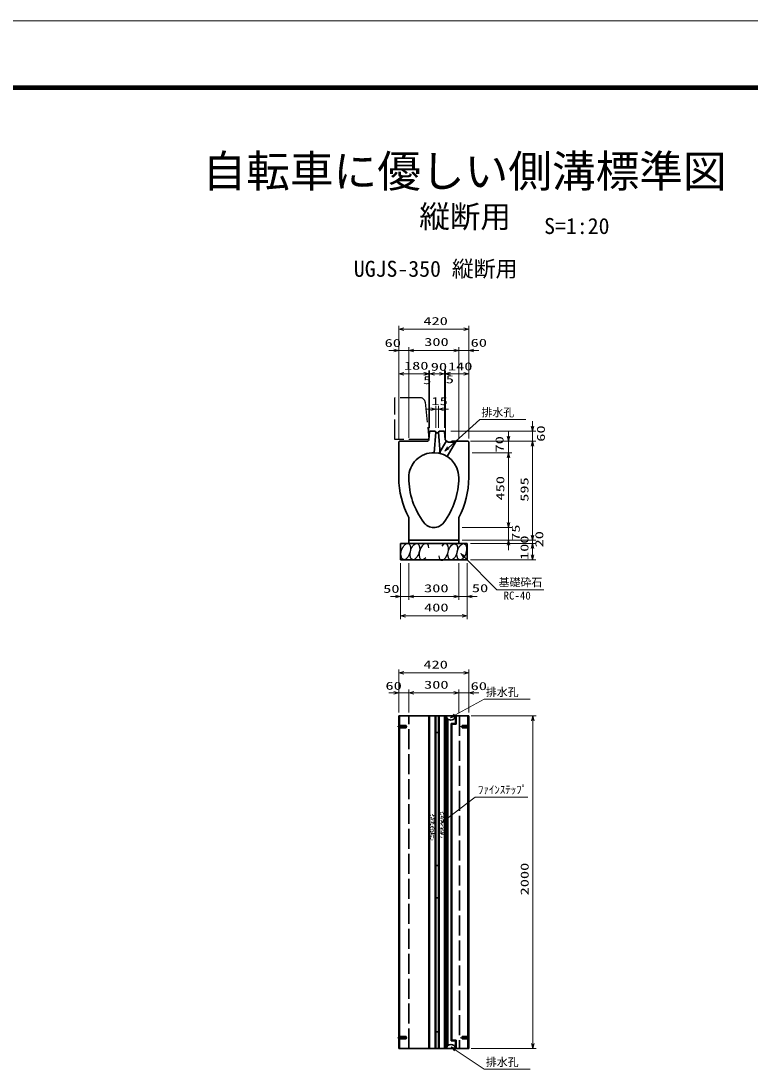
# Model space of a CAD drawing. Units: millimetres on the paper. Extents: x 0 to 841, y 0 to 594.
# Drawn here: x 279.9 to 499, y 279 to 594 of the extents above; entities that cross this region are included whole.
import ezdxf
from ezdxf.enums import TextEntityAlignment as Align

# ---------------------------------------------------------------- set-up
doc = ezdxf.new("R2010")
doc.units = ezdxf.units.MM
doc.linetypes.add('DASHED', pattern=[7.5, 6, -1.5])
doc.linetypes.add('USER1', pattern=[18.5, 12, -1.5, 3.5, -1.5])
for name, color, linetype, lineweight in [('D-BMK（構造物基準線）', 2, 'USER1', 18), ('D-STR-DIM（寸法）', 7, 'Continuous', 13), ('D-STR-HTXT(基礎砕石-旗)', 7, 'Continuous', 13), ('D-STR-HTXT（WS-旗）', 7, 'Continuous', 13), ('D-STR-HTXT（旗上げ）', 7, 'Continuous', 13), ('D-STR-STRF(グリ)', 7, 'Continuous', 25), ('D-STR-STRF(歩車)', 7, 'DASHED', 25), ('D-STR（構造物）', 1, 'Continuous', 35), ('D-TTL-LINE（区切線）', 7, 'Continuous', 18), ('D-TTL（外枠）', 2, 'Continuous', 140)]:
    doc.layers.add(name, color=color, linetype=linetype, lineweight=lineweight)
doc.layers.add('D-STR-DIM（寸法）2', color=7, linetype='Continuous')
doc.layers.add('D-STR-TXT(文字)', color=7, linetype='Continuous')
doc.styles.add('ＭＳ ゴシック', font='')
doc.styles.get('ＭＳ ゴシック').set_extended_font_data('MS Gothic')

# ---------------------------------------------------------------- blocks, each defined once
blk = doc.blocks.new('_Open30')
at = {"color": 7, "linetype": 'Continuous', "lineweight": 13}
for p, q in [((-1, 0.2679), (0, 0)), ((0, 0), (-1, -0.2679)), ((0, 0), (-1, 0))]:
    blk.add_line(p, q, dxfattribs=at)

msp = doc.modelspace()

# ---------------------------------------------------------------- linework, layer by layer
at = {"layer": 'D-BMK（構造物基準線）'}
for p, q in [((395.96, 381.905), (393.111, 381.905)), ((414.71, 381.905), (411.861, 381.905)), ((393.111, 288.405), (395.96, 288.405)), ((411.861, 288.405), (414.71, 288.405))]:
    msp.add_line(p, q, dxfattribs=at)
at = {"layer": 'D-STR-DIM（寸法）'}
for p, q in [((393.466, 488.915), (393.466, 502.35)), ((394.966, 501.35), (412.966, 501.35)), ((414.466, 488.915), (414.466, 502.35)), ((391.966, 495), (390.466, 495)), ((393.466, 468.499), (393.466, 496)), ((393.466, 495), (396.472, 495)), ((396.472, 468.749), (396.472, 496)), ((396.472, 468.749), (396.472, 496)), ((397.972, 495), (399.472, 495)), ((397.972, 495), (409.972, 495)), ((409.972, 494.999), (408.472, 494.999)), ((411.472, 468.749), (411.472, 496)), ((411.472, 468.863), (411.472, 495.999)), ((411.472, 494.999), (414.472, 494.999)), ((414.472, 468.504), (414.472, 495.999)), ((415.972, 494.999), (417.472, 494.999)), ((393.466, 468.499), (393.466, 488.915)), ((402.466, 468.749), (402.466, 488.915)), ((402.466, 468.749), (402.466, 488.915)), ((402.716, 471.749), (402.716, 488.915)), ((402.716, 471.749), (402.716, 488.915)), ((407.216, 471.749), (407.216, 488.915)), ((407.216, 471.749), (407.216, 488.915)), ((407.466, 468.749), (407.466, 488.915)), ((407.466, 468.749), (407.466, 488.915)), ((414.472, 468.504), (414.472, 488.915)), ((394.966, 487.915), (400.966, 487.915)), ((400.966, 487.915), (399.466, 487.915)), ((401.216, 487.915), (399.716, 487.915)), ((402.466, 487.915), (402.716, 487.915)), ((402.716, 487.915), (407.216, 487.915)), ((404.216, 487.915), (405.716, 487.915)), ((405.716, 487.915), (404.216, 487.915)), ((407.216, 487.915), (407.466, 487.915)), ((408.716, 487.915), (410.216, 487.915)), ((408.966, 487.915), (410.466, 487.915)), ((408.966, 487.915), (412.972, 487.915)), ((403.077, 477.293), (401.577, 477.293)), ((404.577, 471.699), (404.577, 478.293)), ((404.577, 477.293), (405.368, 477.293)), ((405.368, 471.683), (405.368, 478.293)), ((406.868, 477.293), (408.368, 477.293)), ((433.675, 472.249), (433.675, 473.749)), ((409.121, 470.749), (434.675, 470.749)), ((426.414, 469.249), (426.414, 470.749)), ((433.675, 467.749), (433.675, 470.749)), ((414.972, 467.749), (434.675, 467.749)), ((415.222, 467.749), (434.675, 467.749)), ((415.222, 467.749), (427.414, 467.749)), ((426.414, 464.249), (426.414, 467.749)), ((433.675, 439.499), (433.675, 466.249)), ((433.675, 466.249), (433.675, 464.749)), ((415.472, 464.249), (427.414, 464.249)), ((415.472, 464.249), (427.414, 464.249)), ((426.414, 443.249), (426.414, 462.749)), ((426.414, 462.749), (426.414, 461.249)), ((426.414, 443.249), (426.414, 444.749)), ((412.472, 441.749), (427.414, 441.749)), ((412.472, 441.749), (427.414, 441.749)), ((426.414, 437.999), (426.414, 441.749)), ((433.675, 439.499), (433.675, 440.999)), ((412.472, 437.999), (434.675, 437.999)), ((412.472, 437.999), (427.414, 437.999)), ((412.472, 437.999), (434.675, 437.999)), ((433.675, 436.999), (433.675, 437.999)), ((414.972, 436.999), (434.675, 436.999)), ((414.972, 436.999), (434.675, 436.999)), ((426.414, 436.499), (426.414, 434.999)), ((433.675, 433.499), (433.675, 435.499)), ((433.675, 435.499), (433.675, 433.999)), ((414.972, 431.999), (434.675, 431.999)), ((393.972, 430.999), (393.972, 420.032)), ((396.472, 430.999), (396.472, 420.032)), ((396.472, 430.999), (396.472, 420.032)), ((411.472, 430.999), (411.472, 420.032)), ((411.472, 430.999), (411.472, 420.032)), ((413.972, 430.999), (413.972, 420.032)), ((392.472, 421.032), (390.972, 421.032)), ((393.972, 421.032), (396.472, 421.032)), ((393.972, 420.032), (393.972, 414.259)), ((397.972, 421.032), (399.472, 421.032)), ((397.972, 421.032), (409.972, 421.032)), ((409.972, 421.032), (408.472, 421.032)), ((411.472, 421.032), (413.972, 421.032)), ((413.972, 420.032), (413.972, 414.259)), ((415.472, 421.032), (416.972, 421.032)), ((395.472, 415.259), (412.472, 415.259)), ((393.472, 393.052), (393.472, 399.102)), ((394.972, 398.102), (412.972, 398.102)), ((414.472, 393.082), (414.472, 399.102)), ((391.972, 392.052), (390.472, 392.052)), ((393.472, 386.155), (393.472, 393.052)), ((393.472, 392.052), (396.472, 392.052)), ((396.472, 386.207), (396.472, 393.052)), ((396.472, 386.155), (396.472, 393.052)), ((397.972, 392.052), (399.472, 392.052)), ((397.972, 392.052), (409.972, 392.052)), ((409.972, 392.052), (408.472, 392.052)), ((411.472, 386.222), (411.472, 393.052)), ((411.472, 386.192), (411.472, 393.052)), ((411.472, 392.052), (414.472, 392.052)), ((414.472, 386.125), (414.472, 393.052)), ((415.972, 392.052), (417.472, 392.052)), ((415.222, 385.155), (434.726, 385.155)), ((433.726, 286.655), (433.726, 383.655)), ((415.222, 285.155), (434.726, 285.155))]:
    msp.add_line(p, q, dxfattribs=at)
at = {"layer": 'D-STR-HTXT(基礎砕石-旗)'}
msp.add_lwpolyline([(437.016, 423.026), (422.912, 423.026), (413.189, 432.843)], dxfattribs=at)
at = {"layer": 'D-STR-HTXT（WS-旗）'}
for points in [[(431.599, 474.264), (417.81, 474.264), (408.371, 465.714)], [(432.926, 390.201), (419.137, 390.201), (410.329, 385.321)], [(432.926, 279.007), (419.137, 279.007), (410.434, 284.815)]]:
    msp.add_lwpolyline(points, dxfattribs=at)
at = {"layer": 'D-STR-HTXT（旗上げ）'}
msp.add_lwpolyline([(432.233, 360.69), (416.391, 360.69), (407.645, 353.97)], dxfattribs=at)
at = {"layer": 'D-STR-STRF(グリ)'}
for centre, major_axis in [((395.566, 434.523), (0.79, 2.421)), ((398.288, 434.523), (0.79, 2.421)), ((409.676, 434.442), (-0.771, -2.427)), ((412.397, 434.463), (-0.771, -2.427))]:
    msp.add_ellipse(centre, major_axis=major_axis, ratio=0.5139, dxfattribs=at)
for centre, major_axis in [((401.028, 434.523), (0.79, 2.421)), ((406.935, 434.42), (-0.771, -2.427))]:
    msp.add_ellipse(centre, major_axis=major_axis, ratio=0.5139, start_param=5.3575563, end_param=10.3750652, dxfattribs=at)
at = {"layer": 'D-STR-STRF(歩車)'}
for p, q in [((392.258, 468.249), (392.258, 480.749)), ((399.901, 480.749), (392.258, 480.749)), ((401.393, 479.398), (402.508, 468.249)), ((402.508, 468.249), (392.258, 468.249))]:
    msp.add_line(p, q, dxfattribs=at)
msp.add_arc((399.901, 479.249), 1.5, 5.71077, 89.99998, dxfattribs=at)
at = {"layer": 'D-STR（構造物）'}
for p, q in [((402.693, 470.468), (402.499, 468.139)), ((404.347, 470.717), (402.998, 470.744)), ((404.578, 470.462), (404.108, 464.248)), ((404.578, 470.462), (404.347, 470.717)), ((405.116, 470.212), (404.828, 470.212)), ((405.597, 470.717), (405.366, 470.462)), ((405.854, 464.009), (405.366, 470.462)), ((406.935, 470.743), (405.597, 470.717)), ((407.434, 468.139), (407.24, 470.468)), ((393.722, 467.749), (393.472, 467.504)), ((393.472, 467.504), (393.472, 456.749)), ((402.078, 467.749), (393.722, 467.749)), ((407.854, 467.749), (408.018, 467.749)), ((408.018, 467.749), (408.191, 467.449)), ((408.191, 467.449), (410.543, 467.449)), ((409.365, 467.749), (409.191, 467.449)), ((414.222, 467.749), (409.365, 467.749)), ((410.543, 467.449), (410.716, 467.749)), ((414.472, 467.504), (414.222, 467.749)), ((414.472, 456.749), (414.472, 467.504)), ((396.472, 436.999), (396.472, 444.749)), ((411.472, 436.999), (411.472, 444.749)), ((396.472, 437.999), (411.472, 437.999)), ((396.472, 437.999), (411.472, 437.999)), ((393.972, 436.999), (413.972, 436.999)), ((393.972, 431.999), (393.972, 436.999)), ((413.972, 431.999), (413.972, 436.999)), ((393.972, 431.999), (413.972, 431.999)), ((414.472, 385.155), (393.472, 385.155)), ((393.472, 385.155), (393.472, 285.155)), ((393.722, 285.155), (393.722, 385.155)), ((402.47, 285.155), (402.47, 385.155)), ((402.72, 385.155), (402.72, 285.155)), ((404.354, 385.155), (404.354, 285.155)), ((404.595, 385.155), (404.595, 285.155)), ((404.595, 380.155), (404.595, 385.155)), ((405.349, 385.155), (405.349, 380.155)), ((405.589, 385.155), (405.589, 285.155)), ((407.22, 385.155), (407.22, 285.155)), ((407.47, 285.155), (407.47, 385.155)), ((408.022, 384.406), (408.022, 285.905)), ((410.547, 385.155), (410.547, 382.828)), ((410.72, 382.655), (410.72, 385.155)), ((414.222, 285.155), (414.222, 385.155)), ((414.472, 285.155), (414.472, 385.155)), ((408.195, 286.084), (408.195, 384.227)), ((409.195, 287.482), (409.195, 382.828)), ((410.547, 382.828), (409.195, 382.828)), ((409.195, 382.828), (409.368, 382.655)), ((409.368, 382.655), (409.368, 287.655)), ((409.368, 382.655), (410.72, 382.655)), ((410.72, 382.655), (410.547, 382.828)), ((405.349, 380.155), (404.58, 380.155)), ((405.349, 340.157), (405.349, 380.155)), ((406.04, 356.034), (406.088, 356.021)), ((402.765, 354.59), (402.76, 354.541)), ((402.831, 353.284), (402.836, 353.334)), ((402.853, 354.134), (402.885, 354.095)), ((402.913, 355.288), (402.909, 355.238)), ((402.984, 354.032), (402.979, 353.982)), ((403.373, 354.03), (403.386, 354.079)), ((403.373, 354.03), (403.422, 354.017)), ((403.458, 353.023), (403.445, 353.071)), ((403.458, 353.023), (403.506, 353.036)), ((403.715, 353.625), (403.665, 353.625)), ((403.675, 354.144), (403.72, 354.123)), ((403.863, 352.923), (403.813, 352.927)), ((403.815, 355.098), (403.85, 355.063)), ((403.957, 354.382), (403.957, 354.332)), ((404.017, 354.332), (404.056, 354.364)), ((404.017, 354.332), (404.049, 354.294)), ((404.078, 353.076), (404.028, 353.076)), ((404.065, 353.375), (404.113, 353.388)), ((404.065, 353.375), (404.078, 353.327)), ((404.394, 353.51), (404.411, 353.557)), ((404.397, 355.247), (404.418, 355.292)), ((405.419, 353.736), (405.38, 353.704)), ((405.528, 354.707), (405.524, 354.757)), ((405.651, 352.777), (405.619, 352.816)), ((405.72, 354.309), (405.673, 354.326)), ((405.819, 352.751), (405.794, 352.795)), ((405.964, 355.465), (405.999, 355.429)), ((405.97, 353.245), (406.02, 353.24)), ((406.026, 354.983), (405.983, 354.958)), ((405.995, 354.231), (406.016, 354.186)), ((405.999, 355.429), (406.035, 355.465)), ((406.14, 354.434), (406.099, 354.406)), ((406.14, 354.434), (406.168, 354.393)), ((406.213, 353.492), (406.263, 353.492)), ((406.217, 353.655), (406.226, 353.606)), ((406.284, 354.883), (406.235, 354.892)), ((406.328, 353.131), (406.376, 353.144)), ((406.501, 354.032), (406.451, 354.036)), ((406.51, 354.836), (406.527, 354.883)), ((406.649, 354.385), (406.694, 354.406)), ((406.73, 353.754), (406.698, 353.793)), ((406.841, 355.814), (406.891, 355.814)), ((407.108, 355.593), (407.072, 355.557)), ((407.143, 355.557), (407.108, 355.593)), ((402.843, 352.536), (402.835, 352.487)), ((403.198, 350.304), (403.23, 350.265)), ((403.279, 349.673), (403.234, 349.652)), ((403.427, 350.026), (403.477, 350.022)), ((403.534, 351.949), (403.542, 351.998)), ((403.601, 350.926), (403.553, 350.913)), ((403.715, 350.566), (403.665, 350.566)), ((403.711, 350.403), (403.703, 350.452)), ((403.789, 349.623), (403.76, 349.664)), ((403.789, 349.623), (403.83, 349.652)), ((403.84, 351.755), (403.815, 351.711)), ((403.908, 350.817), (403.958, 350.813)), ((403.933, 349.826), (403.912, 349.872)), ((404.109, 351.306), (404.152, 351.331)), ((404.109, 351.306), (404.134, 351.263)), ((404.209, 349.749), (404.256, 349.732)), ((404.277, 351.28), (404.309, 351.242)), ((404.51, 350.322), (404.548, 350.354)), ((405.534, 350.548), (405.517, 350.501)), ((405.819, 352.751), (405.776, 352.726)), ((405.864, 350.683), (405.816, 350.67)), ((405.85, 350.982), (405.9, 350.982)), ((405.864, 350.683), (405.851, 350.731)), ((405.911, 349.726), (405.873, 349.694)), ((405.911, 349.726), (405.879, 349.764)), ((405.971, 349.676), (405.971, 349.726)), ((406.065, 351.135), (406.115, 351.131)), ((406.088, 352.303), (406.113, 352.346)), ((406.254, 349.914), (406.208, 349.935)), ((406.214, 350.433), (406.264, 350.433)), ((406.395, 352.109), (406.386, 352.06)), ((406.471, 351.035), (406.423, 351.022)), ((406.471, 351.035), (406.484, 350.986)), ((406.555, 350.028), (406.507, 350.04)), ((406.555, 350.028), (406.542, 349.979)), ((406.945, 350.026), (406.949, 350.076)), ((407.076, 349.924), (407.043, 349.963)), ((407.085, 351.522), (407.094, 351.571)), ((407.097, 350.773), (407.093, 350.723)), ((402.785, 348.5), (402.821, 348.465)), ((402.821, 348.465), (402.856, 348.5)), ((403.088, 348.244), (403.038, 348.244)), ((403.419, 349.222), (403.401, 349.175)), ((403.644, 349.175), (403.694, 349.166)), ((403.889, 348.023), (403.84, 348.036)), ((403.929, 348.628), (403.894, 348.593)), ((403.902, 349.075), (403.946, 349.1)), ((403.929, 348.628), (403.965, 348.593)), ((404.401, 349.351), (404.405, 349.301)), ((405.531, 348.811), (405.51, 348.766)), ((406.114, 348.96), (406.078, 348.995)), ((407.016, 348.77), (407.02, 348.82)), ((407.164, 349.467), (407.168, 349.517)), ((404.58, 340.157), (405.349, 340.157)), ((404.595, 340.157), (404.595, 330.479)), ((405.349, 330.479), (405.349, 340.157)), ((405.349, 330.479), (404.58, 330.479)), ((404.595, 330.479), (404.595, 290.155)), ((405.349, 290.155), (405.349, 330.479)), ((404.58, 290.155), (405.349, 290.155)), ((404.595, 285.155), (404.595, 290.155)), ((405.349, 290.155), (405.349, 285.155)), ((409.195, 287.482), (409.368, 287.655)), ((410.547, 287.482), (409.195, 287.482)), ((409.368, 287.655), (410.72, 287.655)), ((410.72, 287.655), (410.547, 287.482)), ((410.547, 285.155), (410.547, 287.482)), ((410.72, 287.655), (410.72, 285.155)), ((393.472, 285.155), (414.472, 285.155))]:
    msp.add_line(p, q, dxfattribs=at)
at = {"layer": 'D-STR（構造物）', "linetype": 'DASHED'}
for p, q in [((405.625, 464.065), (407.759, 467.761)), ((410.466, 467.449), (407.957, 463.103)), ((396.472, 285.155), (396.472, 385.155)), ((411.722, 385.155), (411.722, 285.155)), ((395.722, 382.255), (393.472, 382.255)), ((393.472, 381.555), (395.722, 381.555)), ((395.722, 381.555), (395.722, 382.255)), ((414.472, 382.255), (412.472, 382.255)), ((412.472, 382.255), (412.472, 381.555)), ((412.472, 381.555), (414.472, 381.555)), ((393.472, 288.755), (395.722, 288.755)), ((395.722, 288.055), (393.472, 288.055)), ((395.722, 288.755), (395.722, 288.055)), ((414.472, 288.755), (412.472, 288.755)), ((412.472, 288.755), (412.472, 288.055)), ((412.472, 288.055), (414.472, 288.055))]:
    msp.add_line(p, q, dxfattribs=at)
at = {"layer": 'D-STR（構造物）'}
for points in [[(406.457, 356.151), (406.495, 356.183), (406.528, 356.145)], [(402.82, 355.422), (402.782, 355.39), (402.814, 355.351)], [(403.256, 354.447), (403.224, 354.486), (403.263, 354.518)], [(403.327, 353.191), (403.295, 353.23), (403.333, 353.262)], [(403.492, 352.761), (403.444, 352.774), (403.457, 352.823)], [(403.603, 354.383), (403.553, 354.387), (403.558, 354.437)], [(403.649, 355.379), (403.604, 355.4), (403.625, 355.446)], [(403.921, 353.877), (403.886, 353.842), (403.921, 353.807)], [(404.189, 355.271), (404.154, 355.235), (404.189, 355.2)], [(404.179, 353.925), (404.166, 353.877), (404.215, 353.864)], [(404.437, 354.727), (404.387, 354.727), (404.387, 354.677)], [(405.554, 353.442), (405.583, 353.483), (405.542, 353.512)], [(406.429, 354.317), (406.47, 354.345), (406.498, 354.304)], [(406.484, 353.12), (406.525, 353.091), (406.497, 353.05)], [(406.833, 353.675), (406.804, 353.716), (406.763, 353.687)], [(406.817, 355.24), (406.83, 355.192), (406.782, 355.179)], [(406.908, 354.634), (406.917, 354.683), (406.966, 354.675)], [(406.938, 353.149), (406.988, 353.158), (406.996, 353.109)], [(406.99, 353.632), (406.999, 353.681), (406.95, 353.69)], [(406.993, 353.933), (407.018, 353.976), (407.061, 353.951)], [(407.038, 354.767), (407.079, 354.796), (407.107, 354.755)], [(402.783, 351.697), (402.742, 351.726), (402.771, 351.767)], [(402.936, 350.125), (402.911, 350.082), (402.868, 350.107)], [(402.953, 351.621), (402.904, 351.612), (402.895, 351.661)], [(402.938, 350.426), (402.93, 350.377), (402.979, 350.368)], [(402.99, 350.909), (402.941, 350.9), (402.932, 350.949)], [(403, 352.493), (403.029, 352.452), (403.07, 352.48)], [(403.095, 350.383), (403.124, 350.342), (403.165, 350.371)], [(403.335, 351.863), (403.364, 351.822), (403.405, 351.851)], [(403.444, 350.938), (403.403, 350.967), (403.432, 351.008)], [(403.5, 349.741), (403.459, 349.712), (403.43, 349.753)], [(403.706, 351.457), (403.658, 351.444), (403.671, 351.396)], [(403.822, 352.651), (403.784, 352.619), (403.816, 352.58)], [(404.292, 352.656), (404.251, 352.684), (404.279, 352.725)], [(404.374, 350.616), (404.346, 350.575), (404.387, 350.546)], [(404.453, 352.464), (404.415, 352.432), (404.383, 352.47)], [(405.546, 351.588), (405.514, 351.626), (405.475, 351.594)], [(405.649, 351.332), (405.678, 351.373), (405.637, 351.402)], [(405.749, 350.133), (405.762, 350.181), (405.714, 350.194)], [(406.007, 350.18), (406.043, 350.216), (406.007, 350.251)], [(406.107, 351.407), (406.145, 351.439), (406.113, 351.477)], [(406.222, 352.6), (406.271, 352.613), (406.258, 352.662)], [(406.325, 349.675), (406.375, 349.671), (406.371, 349.621)], [(406.436, 351.297), (406.485, 351.284), (406.472, 351.235)], [(406.593, 352.195), (406.565, 352.236), (406.524, 352.207)], [(406.601, 350.867), (406.633, 350.828), (406.595, 350.796)], [(406.928, 351.565), (406.899, 351.606), (406.858, 351.577)], [(406.976, 352.437), (407.025, 352.446), (407.034, 352.397)], [(407.145, 352.361), (407.186, 352.332), (407.158, 352.291)], [(402.891, 349.29), (402.85, 349.262), (402.821, 349.303)], [(403.021, 349.424), (403.012, 349.375), (402.963, 349.383)], [(403.112, 348.817), (403.099, 348.866), (403.147, 348.879)], [(403.471, 347.907), (403.433, 347.874), (403.401, 347.913)], [(405.492, 349.331), (405.542, 349.331), (405.542, 349.381)], [(405.739, 348.787), (405.775, 348.822), (405.739, 348.858)], [(406.279, 348.679), (406.324, 348.658), (406.303, 348.612)], [(406.672, 349.611), (406.704, 349.572), (406.666, 349.54)], [(407.108, 348.636), (407.146, 348.668), (407.114, 348.707)]]:
    msp.add_lwpolyline(points, dxfattribs=at)
for centre, radius, start, end in [((402.992, 470.444), 0.3, 88.85382, 175.23628), ((404.828, 470.462), 0.25, 180, 270), ((405.116, 470.462), 0.25, 270, 0), ((406.941, 470.443), 0.3, 4.76357, 91.14615), ((402.075, 468.174), 0.425, 270, 355.23631), ((407.857, 468.174), 0.425, 184.76364, 270), ((403.972, 456.749), 7.5, 88.96178, 179.81427), ((403.972, 456.749), 7.5, 0, 90), ((418.972, 456.749), 25.5, 180, 208.07251), ((418.972, 456.749), 22.5, 180, 216.86989), ((388.972, 456.749), 22.5, 323.13008, 359.99998), ((388.972, 456.749), 25.5, 331.92738, 359.99998), ((403.972, 445.499), 3.75, 216.86989, 323.1301)]:
    msp.add_arc(centre, radius, start, end, dxfattribs=at)
for centre, start_param, end_param in [((409.113, 385.155), 6.283185, 9.4247777), ((409.113, 285.155), 3.1415927, 6.2831853)]:
    msp.add_ellipse(centre, major_axis=(-1.357, 0), ratio=0.9294, start_param=start_param, end_param=end_param, dxfattribs=at)
at = {"layer": 'D-TTL-LINE（区切線）'}
msp.add_line((841, 594), (0, 594), dxfattribs=at)
at = {"layer": 'D-TTL（外枠）'}
msp.add_line((820.9, 573.9), (20.1, 573.9), dxfattribs=at)

# ---------------------------------------------------------------- block references
at = {"layer": 'D-STR-DIM（寸法）', "xscale": 1.5, "yscale": 1.5}
for p, rotation in [((393.466, 501.35), 180), ((396.472, 495), 180), ((396.472, 495), 180), ((414.472, 494.999), 180), ((393.466, 487.915), 180), ((402.716, 487.915), 180), ((407.216, 487.915), 180), ((407.466, 487.915), 180), ((407.466, 487.915), 180), ((405.368, 477.293), 180), ((433.675, 470.749), 270), ((426.414, 467.749), 270), ((433.675, 467.749), 90), ((433.675, 467.749), 90), ((426.414, 464.249), 90), ((426.414, 464.249), 90), ((426.414, 441.749), 270), ((426.414, 441.749), 270), ((426.414, 437.999), 90), ((433.675, 437.999), 270), ((433.675, 437.999), 270), ((433.675, 436.999), 90), ((433.675, 436.999), 90), ((433.675, 431.999), 270), ((396.472, 421.032), 180), ((396.472, 421.032), 180), ((413.972, 421.032), 180), ((393.972, 415.259), 180), ((393.472, 398.102), 180), ((396.472, 392.052), 180), ((396.472, 392.052), 180), ((414.472, 392.052), 180), ((433.726, 385.155), 90), ((433.726, 285.155), 270)]:
    msp.add_blockref('_Open30', p, dxfattribs=dict(at, rotation=rotation))
for p in [(414.466, 501.35), (393.466, 495), (411.472, 495), (411.472, 494.999), (402.466, 487.915), (402.466, 487.915), (402.716, 487.915), (407.216, 487.915), (414.472, 487.915), (404.577, 477.293), (393.972, 421.032), (411.472, 421.032), (411.472, 421.032), (413.972, 415.259), (414.472, 398.102), (393.472, 392.052), (411.472, 392.052), (411.472, 392.052)]:
    msp.add_blockref('_Open30', p, dxfattribs=at)
at = {"layer": 'D-STR-HTXT(基礎砕石-旗)', "xscale": 1.5, "yscale": 1.5, "rotation": 134.72505}
msp.add_blockref('_Open30', (412.133, 433.909), dxfattribs=at)
at = {"layer": 'D-STR-HTXT（WS-旗）', "xscale": 1.5, "yscale": 1.5}
for p, rotation in [((407.259, 464.707), 222.16891), ((409.017, 384.594), 208.9904), ((409.186, 285.647), 146.28569)]:
    msp.add_blockref('_Open30', p, dxfattribs=dict(at, rotation=rotation))
at = {"layer": 'D-STR-HTXT（旗上げ）', "xscale": 1.5, "yscale": 1.5, "rotation": 217.53783}
msp.add_blockref('_Open30', (406.455, 353.056), dxfattribs=at)

# ---------------------------------------------------------------- texts
at = {"layer": 'D-STR-DIM（寸法）', "style": 'ＭＳ ゴシック', "width": 1.5}
for s, p in [('420', (400.841, 501.887)), ('60', (389.202, 495.293)), ('300', (401.098, 495.598)), ('60', (415.041, 495.355)), ('180', (395.02, 488.464)), ('90', (403.062, 488.149)), ('140', (408.231, 488.267)), ('5', (400.776, 484.138)), ('5', (407.583, 484.382)), ('15', (403.26, 477.83)), ('50', (388.774, 421.399)), ('300', (401.055, 421.57)), ('50', (415.424, 421.607)), ('400', (401.055, 415.796)), ('420', (400.847, 398.639)), ('60', (389.457, 392.27)), ('300', (401.055, 392.589)), ('60', (415.041, 392.176))]:
    msp.add_text(s, height=2.405, dxfattribs=at).set_placement(p, align=Align.BOTTOM_LEFT)
for s, p in [('60', (438.08, 467.543)), ('70', (425.648, 464.324)), ('450', (425.877, 449.874)), ('595', (433.137, 449.495)), ('75', (430.523, 437.741)), ('100', (433.137, 431.999)), ('20', (437.589, 435.781)), ('2000', (433.188, 331.197))]:
    msp.add_text(s, height=2.405, rotation=90, dxfattribs=at).set_placement(p, align=Align.BOTTOM_LEFT)
at = {"layer": 'D-STR-DIM（寸法）2', "style": 'ＭＳ ゴシック'}
msp.add_text('S=1:20', height=4.811, dxfattribs=at).set_placement((437.134, 528.524), align=Align.BOTTOM_LEFT)
at = {"layer": 'D-STR-HTXT(基礎砕石-旗)', "style": 'ＭＳ ゴシック'}
for s, p in [('基礎砕石', (423.448, 423.361)), ('RC-40', (424.936, 419.375))]:
    msp.add_text(s, height=2.405, dxfattribs=at).set_placement(p, align=Align.BOTTOM_LEFT)
at = {"layer": 'D-STR-HTXT（WS-旗）', "style": 'ＭＳ ゴシック'}
for p in [(418.291, 474.416), (419.618, 390.353), (419.618, 279.159)]:
    msp.add_text('排水孔', height=2.405, dxfattribs=at).set_placement(p, align=Align.BOTTOM_LEFT)
at = {"layer": 'D-STR-HTXT（旗上げ）', "style": 'ＭＳ ゴシック'}
msp.add_text('ﾌｧｲﾝｽﾃｯﾌﾟ', height=2.405, dxfattribs=at).set_placement((417.256, 361.014), align=Align.BOTTOM_LEFT)
at = {"layer": 'D-STR-TXT(文字)', "style": 'ＭＳ ゴシック'}
for s, height, p in [('自転車に優しい側溝標準図', 9.621, (334.495, 541.167)), ('縦断用', 6.735, (399.602, 529.837)), ('UGJS-350 縦断用', 4.811, (379.946, 515.669))]:
    msp.add_text(s, height=height, dxfattribs=at).set_placement(p, align=Align.BOTTOM_LEFT)

doc.saveas('drawing.dxf')
